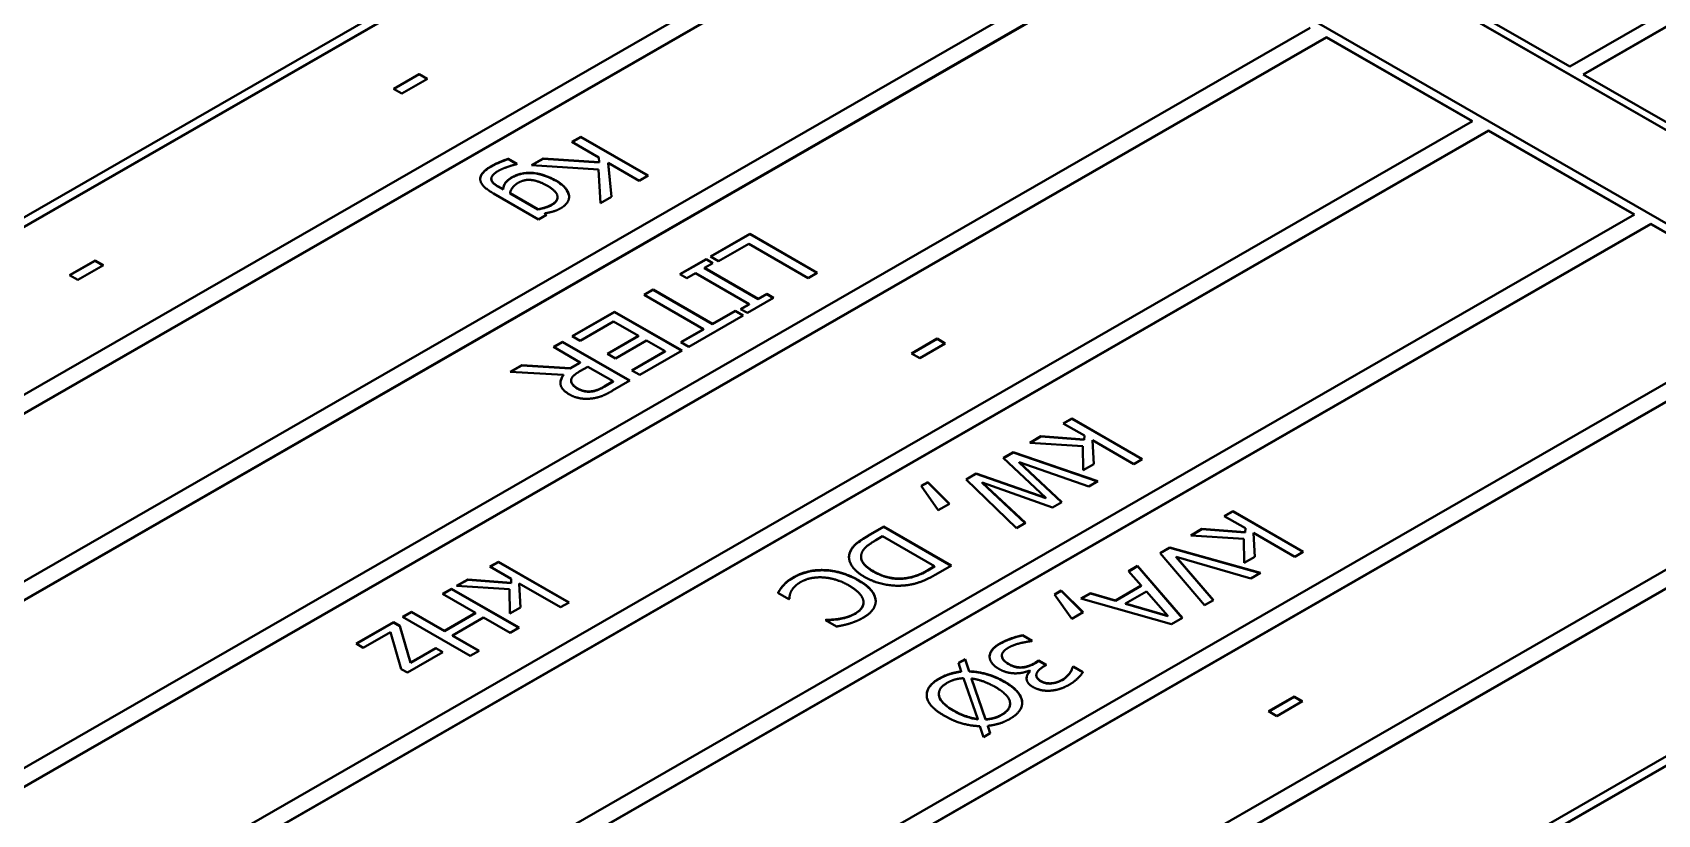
# Model space of a CAD drawing. Header units: millimetres. Extents: x 0 to 1682, y 0 to 1188.
# Drawn here: x 1430.43 to 1447.43, y 1056.52 to 1064.71 of the extents above; entities that cross this region are included whole.
import ezdxf

# ---------------------------------------------------------------- set-up
doc = ezdxf.new("R2010")
doc.units = ezdxf.units.MM
doc.header["$LTSCALE"] = 2
doc.layers.add('가시적인 것(ISO)', color=3, linetype='Continuous', lineweight=40)
doc.layers.add('가시적인 좁은 것(ISO)', color=3, linetype='Continuous', lineweight=35)

msp = doc.modelspace()

# ---------------------------------------------------------------- linework, layer by layer
at = {"layer": '가시적인 것(ISO)'}
for p, q in [((1459.0996, 1071.6013), (1446.5131, 1064.3532)), ((1446.6545, 1064.2718), (1459.241, 1071.5199)), ((1459.241, 1071.5166), (1446.6573, 1064.2701)), ((1453.3013, 1060.3627), (1439.7248, 1068.1809)), ((1453.3013, 1060.3594), (1439.7248, 1068.1776)), ((1412.8548, 1052.7074), (1438.8763, 1067.6922)), ((1438.8763, 1067.6922), (1452.4528, 1059.8741)), ((1413.0245, 1052.7074), (1438.8763, 1067.5945)), ((1438.8763, 1067.5912), (1413.0273, 1052.7058)), ((1440.4037, 1066.7149), (1414.5518, 1051.8279)), ((1414.7215, 1051.7301), (1440.5734, 1066.6172)), ((1440.5734, 1066.6139), (1414.7244, 1051.7285)), ((1442.1007, 1065.7377), (1416.2489, 1050.8506)), ((1416.4186, 1050.7529), (1442.2704, 1065.6399)), ((1442.2704, 1065.6367), (1416.4214, 1050.7512)), ((1446.5131, 1064.3532), (1444.9574, 1065.249)), ((1443.7978, 1064.7604), (1417.9459, 1049.8733)), ((1418.1156, 1049.7756), (1443.9675, 1064.6627)), ((1443.9675, 1064.6594), (1418.1185, 1049.774)), ((1443.9675, 1064.6594), (1443.9675, 1064.6627)), ((1443.9675, 1064.6627), (1445.4948, 1063.7831)), ((1445.492, 1063.7815), (1443.9675, 1064.6594)), ((1434.2071, 1064.1219), (1434.4747, 1064.276)), ((1434.2099, 1064.1202), (1434.4747, 1064.2727)), ((1434.4747, 1064.276), (1434.5607, 1064.2265)), ((1434.4747, 1064.2727), (1434.4747, 1064.276)), ((1434.4747, 1064.2727), (1434.5578, 1064.2248)), ((1448.2101, 1063.3759), (1446.6545, 1064.2718)), ((1434.2931, 1064.0724), (1434.2071, 1064.1219)), ((1434.5607, 1064.2265), (1434.2931, 1064.0724)), ((1445.4948, 1063.7831), (1419.643, 1048.8961)), ((1419.8127, 1048.7983), (1445.6645, 1063.6854)), ((1445.6645, 1063.6821), (1419.8155, 1048.7967)), ((1436.0711, 1063.5652), (1436.1651, 1063.6193)), ((1436.0739, 1063.5636), (1436.1651, 1063.6161)), ((1436.1651, 1063.6193), (1436.8722, 1063.2121)), ((1436.1651, 1063.6161), (1436.1651, 1063.6193)), ((1436.1651, 1063.6161), (1436.8693, 1063.2105)), ((1445.6645, 1063.6821), (1445.6645, 1063.6854)), ((1445.6645, 1063.6854), (1447.1919, 1062.8059)), ((1447.189, 1062.8042), (1445.6645, 1063.6821)), ((1436.3536, 1063.4025), (1436.0711, 1063.5652)), ((1435.4081, 1063.388), (1435.5009, 1063.3346)), ((1435.4081, 1063.3847), (1435.4081, 1063.388)), ((1435.4081, 1063.3847), (1435.4981, 1063.3329)), ((1435.5009, 1063.3346), (1435.4964, 1063.3319)), ((1435.6493, 1063.3223), (1435.7714, 1063.3926)), ((1436.3507, 1063.2755), (1435.6493, 1063.3223)), ((1435.6544, 1063.322), (1435.7714, 1063.3894)), ((1435.7714, 1063.3926), (1436.3587, 1063.352)), ((1435.7714, 1063.3894), (1435.7714, 1063.3926)), ((1435.7714, 1063.3894), (1436.3587, 1063.3488)), ((1436.3736, 1062.925), (1436.3507, 1063.2755)), ((1436.3587, 1063.352), (1436.3536, 1063.4025)), ((1436.3587, 1063.3488), (1436.3587, 1063.352)), ((1436.4533, 1063.3451), (1436.4883, 1062.991)), ((1436.7782, 1063.158), (1436.4533, 1063.3451)), ((1436.4533, 1063.3418), (1436.4533, 1063.3451)), ((1436.4533, 1063.3418), (1436.4879, 1062.9909)), ((1435.2293, 1063.1753), (1435.2293, 1063.1786)), ((1435.2299, 1063.1686), (1435.2299, 1063.1719)), ((1435.3055, 1063.0966), (1435.352, 1063.0699)), ((1435.3055, 1063.0934), (1435.352, 1063.0666)), ((1435.352, 1063.0666), (1435.352, 1063.0699)), ((1436.8722, 1063.2121), (1436.7782, 1063.158)), ((1435.7227, 1062.7535), (1435.2528, 1063.024)), ((1435.4253, 1063.0277), (1435.717, 1062.8597)), ((1435.4253, 1063.0244), (1435.4253, 1063.0277)), ((1435.4253, 1063.0244), (1435.717, 1062.8564)), ((1435.9225, 1062.9831), (1435.9225, 1062.9863)), ((1436.4883, 1062.991), (1436.3736, 1062.925)), ((1447.1919, 1062.8059), (1421.3401, 1047.9188)), ((1435.717, 1062.8564), (1435.717, 1062.8597)), ((1435.8069, 1062.802), (1435.7227, 1062.7535)), ((1435.7897, 1062.8178), (1435.8069, 1062.802)), ((1435.7897, 1062.8145), (1435.7897, 1062.8178)), ((1435.7897, 1062.8145), (1435.8047, 1062.8007)), ((1421.5098, 1047.8211), (1447.3616, 1062.7081)), ((1447.3616, 1062.7049), (1421.5126, 1047.8194)), ((1437.5231, 1062.3654), (1437.9328, 1062.6013)), ((1437.526, 1062.3638), (1437.9328, 1062.5981)), ((1437.9328, 1062.6013), (1438.6399, 1062.1941)), ((1437.9328, 1062.5981), (1437.9328, 1062.6013)), ((1437.9328, 1062.5981), (1438.6371, 1062.1925)), ((1447.3616, 1062.7049), (1447.3616, 1062.7081)), ((1447.3616, 1062.7081), (1448.8889, 1061.8286)), ((1448.8861, 1061.827), (1447.3616, 1062.7049)), ((1437.9225, 1062.499), (1437.6068, 1062.3172)), ((1438.546, 1062.14), (1437.9225, 1062.499)), ((1430.8171, 1062.1697), (1431.0847, 1062.3238)), ((1430.82, 1062.1681), (1431.0847, 1062.3205)), ((1431.1707, 1062.2743), (1430.9031, 1062.1202)), ((1431.0847, 1062.3238), (1431.1707, 1062.2743)), ((1431.0847, 1062.3205), (1431.0847, 1062.3238)), ((1431.0847, 1062.3205), (1431.1678, 1062.2727)), ((1437.2028, 1062.1809), (1437.4767, 1062.3387)), ((1437.2056, 1062.1793), (1437.4767, 1062.3354)), ((1437.5489, 1062.2971), (1437.4589, 1062.2453)), ((1437.4589, 1062.2453), (1438.0217, 1061.9212)), ((1437.4589, 1062.242), (1437.4589, 1062.2453)), ((1437.4589, 1062.242), (1438.0217, 1061.918)), ((1437.4767, 1062.3387), (1437.5489, 1062.2971)), ((1437.4767, 1062.3354), (1437.4767, 1062.3387)), ((1437.4767, 1062.3354), (1437.5461, 1062.2955)), ((1437.6068, 1062.3172), (1437.5231, 1062.3654)), ((1430.9031, 1062.1202), (1430.8171, 1062.1697)), ((1437.275, 1062.1394), (1437.2028, 1062.1809)), ((1437.365, 1062.1912), (1437.275, 1062.1394)), ((1437.9277, 1061.8671), (1437.365, 1062.1912)), ((1438.6399, 1062.1941), (1438.546, 1062.14)), ((1436.8275, 1061.9648), (1436.9215, 1062.0189)), ((1437.4509, 1061.6058), (1436.8275, 1061.9648)), ((1436.8303, 1061.9632), (1436.9215, 1062.0157)), ((1436.9215, 1062.0189), (1437.5449, 1061.6599)), ((1436.9215, 1062.0157), (1436.9215, 1062.0189)), ((1436.9215, 1062.0157), (1437.5449, 1061.6566)), ((1438.1838, 1061.9315), (1437.9099, 1061.7737)), ((1438.0217, 1061.9212), (1438.1116, 1061.9731)), ((1438.0217, 1061.918), (1438.1116, 1061.9698)), ((1438.0217, 1061.918), (1438.0217, 1061.9212)), ((1438.1116, 1061.9731), (1438.1838, 1061.9315)), ((1438.1116, 1061.9698), (1438.1116, 1061.9731)), ((1438.1116, 1061.9698), (1438.181, 1061.9298)), ((1448.8889, 1061.8286), (1423.0371, 1046.9415)), ((1423.2068, 1046.8438), (1449.0586, 1061.7309)), ((1449.0586, 1061.7276), (1423.2097, 1046.8422)), ((1436.0762, 1061.5322), (1436.5186, 1061.7869)), ((1436.0791, 1061.5306), (1436.5186, 1061.7837)), ((1436.5186, 1061.7869), (1437.2257, 1061.3797)), ((1436.5186, 1061.7837), (1436.5186, 1061.7869)), ((1436.5186, 1061.7837), (1437.2229, 1061.3781)), ((1437.8658, 1061.7483), (1437.2974, 1061.421)), ((1437.5449, 1061.6599), (1437.7821, 1061.7965)), ((1437.5449, 1061.6566), (1437.7821, 1061.7932)), ((1437.7821, 1061.7965), (1437.8658, 1061.7483)), ((1437.7821, 1061.7932), (1437.7821, 1061.7965)), ((1437.7821, 1061.7932), (1437.863, 1061.7467)), ((1437.8377, 1061.8153), (1437.9277, 1061.8671)), ((1437.9099, 1061.7737), (1437.8377, 1061.8153)), ((1437.8406, 1061.8137), (1437.9277, 1061.8639)), ((1437.9277, 1061.8639), (1437.9277, 1061.8671)), ((1436.5083, 1061.6847), (1436.1599, 1061.484)), ((1436.7708, 1061.5335), (1436.5083, 1061.6847)), ((1437.2137, 1061.4692), (1437.4509, 1061.6058)), ((1437.2165, 1061.4675), (1437.4509, 1061.6025)), ((1437.4509, 1061.6025), (1437.4509, 1061.6058)), ((1437.5449, 1061.6566), (1437.5449, 1061.6599)), ((1435.8791, 1061.4187), (1435.9731, 1061.4728)), ((1436.1605, 1061.2567), (1435.8791, 1061.4187)), ((1435.882, 1061.4171), (1435.9731, 1061.4695)), ((1435.9731, 1061.4728), (1436.6802, 1061.0656)), ((1435.9731, 1061.4695), (1435.9731, 1061.4728)), ((1435.9731, 1061.4695), (1436.6774, 1061.064)), ((1436.1599, 1061.484), (1436.0762, 1061.5322)), ((1436.4458, 1061.3464), (1436.7708, 1061.5335)), ((1436.4487, 1061.3448), (1436.7708, 1061.5302)), ((1436.8544, 1061.4853), (1436.5295, 1061.2982)), ((1436.6997, 1061.1732), (1437.0481, 1061.3738)), ((1436.7025, 1061.1715), (1437.0481, 1061.3705)), ((1436.7708, 1061.5302), (1436.7708, 1061.5335)), ((1437.2257, 1061.3797), (1436.7834, 1061.125)), ((1437.0481, 1061.3738), (1436.8544, 1061.4853)), ((1437.0481, 1061.3705), (1437.0481, 1061.3738)), ((1437.2974, 1061.421), (1437.2137, 1061.4692)), ((1439.6259, 1061.3512), (1439.8935, 1061.5053)), ((1439.6287, 1061.3495), (1439.8935, 1061.502)), ((1439.9794, 1061.4558), (1439.7118, 1061.3017)), ((1439.8935, 1061.5053), (1439.9794, 1061.4558)), ((1439.8935, 1061.502), (1439.8935, 1061.5053)), ((1439.8935, 1061.502), (1439.9766, 1061.4541)), ((1435.4259, 1061.1577), (1435.5479, 1061.228)), ((1435.431, 1061.1574), (1435.5479, 1061.2247)), ((1435.5479, 1061.228), (1436.0528, 1061.1946)), ((1435.5479, 1061.2247), (1435.5479, 1061.228)), ((1435.5479, 1061.2247), (1436.0528, 1061.1914)), ((1436.0528, 1061.1946), (1436.1605, 1061.2567)), ((1436.0528, 1061.1914), (1436.1605, 1061.2534)), ((1436.0528, 1061.1914), (1436.0528, 1061.1946)), ((1436.239, 1061.2115), (1436.1565, 1061.1639)), ((1436.1605, 1061.2534), (1436.1605, 1061.2567)), ((1436.5049, 1061.0583), (1436.239, 1061.2115)), ((1436.5295, 1061.2982), (1436.4458, 1061.3464)), ((1439.7118, 1061.3017), (1439.6259, 1061.3512)), ((1435.9851, 1061.1253), (1435.4259, 1061.1577)), ((1435.9851, 1061.1221), (1435.9851, 1061.1253)), ((1436.0653, 1061.0632), (1436.0653, 1061.0664)), ((1436.4115, 1061.0046), (1436.5049, 1061.0583)), ((1436.4115, 1061.0013), (1436.5049, 1061.0551)), ((1436.6802, 1061.0656), (1436.498, 1060.9607)), ((1436.5049, 1061.0551), (1436.5049, 1061.0583)), ((1436.7834, 1061.125), (1436.6997, 1061.1732)), ((1450.586, 1060.8513), (1424.7342, 1045.9643)), ((1424.9039, 1045.8665), (1450.7557, 1060.7536)), ((1450.7557, 1060.7503), (1424.9067, 1045.8649)), ((1441.2129, 1060.6174), (1441.3023, 1060.6689)), ((1441.4347, 1060.4897), (1441.2129, 1060.6174)), ((1441.2158, 1060.6158), (1441.3023, 1060.6656)), ((1441.3023, 1060.6689), (1442.0409, 1060.2436)), ((1441.3023, 1060.6656), (1441.3023, 1060.6689)), ((1441.3023, 1060.6656), (1442.0381, 1060.2419)), ((1440.8628, 1060.4158), (1440.9803, 1060.4835)), ((1441.4186, 1060.3802), (1440.8628, 1060.4158)), ((1440.8679, 1060.4155), (1440.9803, 1060.4802)), ((1440.9803, 1060.4835), (1441.4335, 1060.4495)), ((1440.9803, 1060.4802), (1440.9803, 1060.4835)), ((1440.9803, 1060.4802), (1441.4335, 1060.4462)), ((1441.4226, 1060.1271), (1441.4186, 1060.3802)), ((1441.4335, 1060.4495), (1441.4347, 1060.4897)), ((1441.4335, 1060.4462), (1441.4347, 1060.4865)), ((1441.4335, 1060.4462), (1441.4335, 1060.4495)), ((1441.4347, 1060.4865), (1441.4347, 1060.4897)), ((1441.9515, 1060.1921), (1441.5195, 1060.4409)), ((1441.5195, 1060.4409), (1441.5338, 1060.1911)), ((1441.5195, 1060.4376), (1441.5195, 1060.4409)), ((1441.5195, 1060.4376), (1441.5336, 1060.191)), ((1440.5855, 1060.2561), (1440.6897, 1060.3162)), ((1441.0324, 1059.8377), (1440.5855, 1060.2561)), ((1440.5876, 1060.2541), (1440.6897, 1060.3129)), ((1440.6897, 1060.3162), (1441.5774, 1060.0129)), ((1440.6897, 1060.3129), (1440.6897, 1060.3162)), ((1440.6897, 1060.3129), (1441.5738, 1060.0109)), ((1440.7522, 1060.2129), (1441.1974, 1059.7941)), ((1441.4805, 1059.9571), (1440.7522, 1060.2129)), ((1440.7522, 1060.2096), (1440.7522, 1060.2129)), ((1440.7522, 1060.2096), (1441.1953, 1059.7929)), ((1441.5338, 1060.1911), (1441.4226, 1060.1271)), ((1442.0409, 1060.2436), (1441.9515, 1060.1921)), ((1440.1964, 1060.032), (1440.3018, 1060.0928)), ((1440.7258, 1059.5226), (1440.1964, 1060.032)), ((1440.1985, 1060.03), (1440.3018, 1060.0895)), ((1440.3018, 1060.0928), (1441.0324, 1059.8377)), ((1440.3018, 1060.0895), (1440.3018, 1060.0928)), ((1440.3018, 1060.0895), (1441.0324, 1059.8344)), ((1441.5774, 1060.0129), (1441.4805, 1059.9571)), ((1452.283, 1059.8741), (1426.4312, 1044.987)), ((1452.4528, 1059.8741), (1426.4312, 1044.8893)), ((1452.4528, 1059.8708), (1426.4312, 1044.886)), ((1439.7259, 1059.9637), (1439.7953, 1060.0037)), ((1439.9041, 1059.708), (1439.7259, 1059.9637)), ((1439.7276, 1059.9614), (1439.7953, 1060.0004)), ((1439.7953, 1060.0037), (1440.0228, 1059.7763)), ((1439.7953, 1060.0004), (1439.7953, 1060.0037)), ((1439.7953, 1060.0004), (1440.0207, 1059.7751)), ((1441.1018, 1059.739), (1440.3666, 1059.9987)), ((1440.3666, 1059.9987), (1440.8181, 1059.5757)), ((1440.3666, 1059.9954), (1440.3666, 1059.9987)), ((1440.3666, 1059.9954), (1440.8159, 1059.5744)), ((1441.0324, 1059.8344), (1441.0324, 1059.8377)), ((1440.0228, 1059.7763), (1439.9041, 1059.708)), ((1441.1974, 1059.7941), (1441.1018, 1059.739)), ((1442.8979, 1059.6471), (1442.9873, 1059.6986)), ((1442.9008, 1059.6455), (1442.9873, 1059.6953)), ((1442.9873, 1059.6986), (1443.726, 1059.2732)), ((1442.9873, 1059.6953), (1442.9873, 1059.6986)), ((1442.9873, 1059.6953), (1443.7231, 1059.2716)), ((1439.1735, 1059.443), (1439.3363, 1059.5367)), ((1439.1735, 1059.4398), (1439.3363, 1059.5335)), ((1439.3363, 1059.5367), (1440.0434, 1059.1295)), ((1439.3363, 1059.5335), (1439.3363, 1059.5367)), ((1439.3363, 1059.5335), (1440.0405, 1059.1279)), ((1440.8181, 1059.5757), (1440.7258, 1059.5226)), ((1442.5478, 1059.4455), (1442.6653, 1059.5131)), ((1442.5529, 1059.4451), (1442.6653, 1059.5098)), ((1442.6653, 1059.5131), (1443.1186, 1059.4791)), ((1442.6653, 1059.5098), (1442.6653, 1059.5131)), ((1442.6653, 1059.5098), (1443.1186, 1059.4759)), ((1443.1197, 1059.5194), (1442.8979, 1059.6471)), ((1443.1186, 1059.4791), (1443.1197, 1059.5194)), ((1443.1186, 1059.4759), (1443.1197, 1059.5161)), ((1443.1197, 1059.5161), (1443.1197, 1059.5194)), ((1439.3237, 1059.4358), (1439.252, 1059.3945)), ((1439.868, 1059.1223), (1439.3237, 1059.4358)), ((1443.1037, 1059.4098), (1442.5478, 1059.4455)), ((1443.1077, 1059.1567), (1443.1037, 1059.4098)), ((1443.1186, 1059.4759), (1443.1186, 1059.4791)), ((1443.6366, 1059.2217), (1443.2045, 1059.4705)), ((1443.2045, 1059.4705), (1443.2188, 1059.2208)), ((1443.2045, 1059.4673), (1443.2045, 1059.4705)), ((1443.2045, 1059.4673), (1443.2186, 1059.2206)), ((1435.2148, 1059.1179), (1435.3042, 1059.1693)), ((1435.2176, 1059.1162), (1435.3042, 1059.1661)), ((1435.3042, 1059.1693), (1436.0428, 1058.744)), ((1435.3042, 1059.1661), (1435.3042, 1059.1693)), ((1435.3042, 1059.1661), (1436.0399, 1058.7424)), ((1438.9799, 1059.2629), (1438.9799, 1059.2662)), ((1439.0981, 1059.219), (1439.0981, 1059.2223)), ((1442.2269, 1059.2607), (1442.3284, 1059.3191)), ((1442.6905, 1058.7132), (1442.2269, 1059.2607)), ((1442.2288, 1059.2585), (1442.3284, 1059.3158)), ((1442.3284, 1059.3191), (1443.279, 1059.0521)), ((1442.3284, 1059.3158), (1442.3284, 1059.3191)), ((1442.3284, 1059.3158), (1443.2752, 1059.0499)), ((1442.3948, 1059.2194), (1442.7862, 1058.7684)), ((1443.1781, 1058.9941), (1442.3948, 1059.2194)), ((1442.3948, 1059.2162), (1442.3948, 1059.2194)), ((1442.3948, 1059.2162), (1442.7843, 1058.7673)), ((1443.2188, 1059.2208), (1443.1077, 1059.1567)), ((1443.726, 1059.2732), (1443.6366, 1059.2217)), ((1434.8647, 1058.9162), (1434.9821, 1058.9839)), ((1434.9821, 1058.9839), (1435.4354, 1058.9499)), ((1434.9821, 1058.9806), (1434.9821, 1058.9839)), ((1435.4365, 1058.9902), (1435.2148, 1059.1179)), ((1435.4354, 1058.9499), (1435.4365, 1058.9902)), ((1435.4354, 1058.9466), (1435.4365, 1058.9869)), ((1435.4365, 1058.9869), (1435.4365, 1058.9902)), ((1439.7964, 1059.081), (1439.868, 1059.1223)), ((1439.7964, 1059.0778), (1439.868, 1059.119)), ((1439.868, 1059.119), (1439.868, 1059.1223)), ((1440.0434, 1059.1295), (1439.8824, 1059.0368)), ((1441.8969, 1059.0706), (1441.992, 1059.1254)), ((1442.0304, 1058.9198), (1441.8969, 1059.0706)), ((1441.8988, 1059.0684), (1441.992, 1059.1221)), ((1441.992, 1059.1254), (1442.4607, 1058.5809)), ((1441.992, 1059.1221), (1441.992, 1059.1254)), ((1441.992, 1059.1221), (1442.4588, 1058.5798)), ((1443.279, 1059.0521), (1443.1781, 1058.9941)), ((1434.7191, 1058.8324), (1434.8131, 1058.8865)), ((1435.0652, 1058.6331), (1434.7191, 1058.8324)), ((1434.7219, 1058.8308), (1434.8131, 1058.8833)), ((1434.8131, 1058.8865), (1435.5202, 1058.4794)), ((1434.8131, 1058.8833), (1434.8131, 1058.8865)), ((1434.8131, 1058.8833), (1435.5174, 1058.4777)), ((1435.4205, 1058.8806), (1434.8647, 1058.9162)), ((1434.8698, 1058.9159), (1434.9821, 1058.9806)), ((1434.9821, 1058.9806), (1435.4354, 1058.9466)), ((1435.4245, 1058.6275), (1435.4205, 1058.8806)), ((1435.4354, 1058.9466), (1435.4354, 1058.9499)), ((1435.5213, 1058.9413), (1435.5357, 1058.6915)), ((1435.9534, 1058.6925), (1435.5213, 1058.9413)), ((1435.5213, 1058.9381), (1435.5213, 1058.9413)), ((1435.5213, 1058.9381), (1435.5355, 1058.6914)), ((1438.3409, 1058.7788), (1438.2286, 1058.8435)), ((1438.2825, 1058.9174), (1438.2825, 1058.9207)), ((1441.1239, 1058.8281), (1441.1932, 1058.868)), ((1441.3021, 1058.5723), (1441.1239, 1058.8281)), ((1441.1255, 1058.8257), (1441.1932, 1058.8647)), ((1441.1932, 1058.868), (1441.4207, 1058.6406)), ((1441.1932, 1058.8647), (1441.1932, 1058.868)), ((1441.1932, 1058.8647), (1441.4186, 1058.6395)), ((1441.3995, 1058.7842), (1441.4986, 1058.8413)), ((1441.4033, 1058.7831), (1441.4986, 1058.838)), ((1441.4986, 1058.8413), (1441.7605, 1058.7644)), ((1441.4986, 1058.838), (1441.4986, 1058.8413)), ((1441.4986, 1058.838), (1441.7605, 1058.7611)), ((1441.7605, 1058.7644), (1442.0304, 1058.9198)), ((1441.7605, 1058.7611), (1442.0304, 1058.9165)), ((1442.0848, 1058.8588), (1441.8665, 1058.733)), ((1442.0304, 1058.9165), (1442.0304, 1058.9198)), ((1442.3089, 1058.6044), (1442.0848, 1058.8588)), ((1434.2997, 1058.5909), (1434.3936, 1058.645)), ((1434.3936, 1058.645), (1434.7397, 1058.4457)), ((1434.3936, 1058.6417), (1434.3936, 1058.645)), ((1435.5357, 1058.6915), (1435.4245, 1058.6275)), ((1436.0428, 1058.744), (1435.9534, 1058.6925)), ((1438.3478, 1058.7827), (1438.3409, 1058.7788)), ((1439.1235, 1058.7433), (1439.1235, 1058.7466)), ((1442.345, 1058.5143), (1441.3995, 1058.7842)), ((1441.7605, 1058.7611), (1441.7605, 1058.7644)), ((1441.8665, 1058.733), (1442.3089, 1058.6044)), ((1441.8665, 1058.7298), (1441.8665, 1058.733)), ((1441.8665, 1058.7298), (1442.3089, 1058.6011)), ((1442.7862, 1058.7684), (1442.6905, 1058.7132)), ((1433.8149, 1058.3117), (1434.2045, 1058.5361)), ((1433.8177, 1058.3101), (1434.2045, 1058.5328)), ((1434.2045, 1058.5361), (1434.271, 1058.4978)), ((1434.2045, 1058.5328), (1434.2045, 1058.5361)), ((1434.2045, 1058.5328), (1434.271, 1058.4946)), ((1434.271, 1058.4978), (1434.3845, 1058.1131)), ((1434.271, 1058.4946), (1434.271, 1058.4978)), ((1434.271, 1058.4946), (1434.3845, 1058.1098)), ((1435.0068, 1058.1837), (1434.2997, 1058.5909)), ((1434.3025, 1058.5893), (1434.3936, 1058.6417)), ((1434.3936, 1058.6417), (1434.7397, 1058.4424)), ((1434.7397, 1058.4457), (1435.0652, 1058.6331)), ((1434.7397, 1058.4424), (1435.0652, 1058.6299)), ((1435.1489, 1058.5849), (1434.8234, 1058.3975)), ((1435.0652, 1058.6299), (1435.0652, 1058.6331)), ((1435.4262, 1058.4252), (1435.1489, 1058.5849)), ((1435.5202, 1058.4794), (1435.4262, 1058.4252)), ((1438.7272, 1058.5564), (1438.7346, 1058.5607)), ((1438.8406, 1058.491), (1438.7272, 1058.5564)), ((1438.73, 1058.5547), (1438.7346, 1058.5574)), ((1438.7346, 1058.5574), (1438.7346, 1058.5607)), ((1441.4207, 1058.6406), (1441.3021, 1058.5723)), ((1442.3089, 1058.6011), (1442.3089, 1058.6044)), ((1442.4607, 1058.5809), (1442.345, 1058.5143)), ((1433.8899, 1058.2685), (1433.8149, 1058.3117)), ((1434.1736, 1058.4318), (1433.8899, 1058.2685)), ((1434.2871, 1058.0458), (1434.1736, 1058.4318)), ((1434.7397, 1058.4424), (1434.7397, 1058.4457)), ((1434.8234, 1058.3975), (1435.1007, 1058.2378)), ((1434.8234, 1058.3942), (1434.8234, 1058.3975)), ((1434.8234, 1058.3942), (1435.0979, 1058.2362)), ((1440.7887, 1058.3994), (1440.8889, 1058.3417)), ((1440.7887, 1058.3962), (1440.7887, 1058.3994)), ((1440.7887, 1058.3962), (1440.8861, 1058.3401)), ((1440.8889, 1058.3417), (1440.8821, 1058.3377)), ((1434.7237, 1058.2239), (1434.3507, 1058.0091)), ((1434.3845, 1058.1131), (1434.6503, 1058.2662)), ((1434.3845, 1058.1098), (1434.6503, 1058.2629)), ((1434.6503, 1058.2662), (1434.7237, 1058.2239)), ((1434.6503, 1058.2629), (1434.6503, 1058.2662)), ((1434.6503, 1058.2629), (1434.7209, 1058.2223)), ((1435.1007, 1058.2378), (1435.0068, 1058.1837)), ((1440.1176, 1058.1094), (1440.1876, 1058.1496)), ((1440.1186, 1058.1066), (1440.1876, 1058.1464)), ((1440.1876, 1058.1496), (1440.23, 1058.0223)), ((1440.1876, 1058.1464), (1440.1876, 1058.1496)), ((1440.1876, 1058.1464), (1440.23, 1058.019)), ((1440.5719, 1058.1854), (1440.5719, 1058.1886)), ((1440.9199, 1058.1114), (1440.96, 1058.1345)), ((1440.96, 1058.1345), (1441.0385, 1058.0893)), ((1440.96, 1058.1312), (1440.96, 1058.1345)), ((1434.3507, 1058.0091), (1434.2871, 1058.0458)), ((1434.3845, 1058.1098), (1434.3845, 1058.1131)), ((1440.1474, 1058.0196), (1440.1176, 1058.1094)), ((1440.1474, 1058.0164), (1440.1474, 1058.0196)), ((1440.23, 1058.019), (1440.23, 1058.0223)), ((1440.8677, 1058.0252), (1440.8609, 1058.0292)), ((1440.8677, 1058.022), (1440.8677, 1058.0252)), ((1440.9199, 1058.1081), (1440.96, 1058.1312)), ((1440.9322, 1057.9791), (1440.9322, 1057.9823)), ((1440.96, 1058.1312), (1441.0356, 1058.0876)), ((1441.0385, 1058.0893), (1441.007, 1058.0711)), ((1441.2826, 1058.0022), (1441.2826, 1058.0054)), ((1441.313, 1058.0685), (1441.3187, 1058.0718)), ((1441.313, 1058.0652), (1441.3187, 1058.0685)), ((1441.313, 1058.0652), (1441.313, 1058.0685)), ((1441.3187, 1058.0718), (1441.419, 1058.014)), ((1441.3187, 1058.0685), (1441.3187, 1058.0718)), ((1441.3187, 1058.0685), (1441.4176, 1058.0115)), ((1440.3188, 1057.5223), (1440.1715, 1057.9503)), ((1440.254, 1057.947), (1440.4007, 1057.52)), ((1440.254, 1057.9438), (1440.254, 1057.947)), ((1440.254, 1057.9438), (1440.4007, 1057.5168)), ((1439.9125, 1057.7842), (1439.9125, 1057.7875)), ((1440.6575, 1057.68), (1440.6575, 1057.6832)), ((1443.363, 1057.6033), (1443.6306, 1057.7574)), ((1443.3658, 1057.6017), (1443.6306, 1057.7542)), ((1443.7166, 1057.7079), (1443.449, 1057.5538)), ((1443.6306, 1057.7574), (1443.7166, 1057.7079)), ((1443.6306, 1057.7542), (1443.6306, 1057.7574)), ((1443.6306, 1057.7542), (1443.7137, 1057.7063)), ((1440.3188, 1057.5191), (1440.3188, 1057.5223)), ((1440.4007, 1057.5168), (1440.4007, 1057.52)), ((1443.449, 1057.5538), (1443.363, 1057.6033)), ((1440.3801, 1057.3326), (1440.3423, 1057.4481)), ((1440.4506, 1057.3732), (1440.3801, 1057.3326)), ((1440.4242, 1057.4511), (1440.4506, 1057.3732)), ((1440.4242, 1057.4478), (1440.4242, 1057.4511)), ((1440.4242, 1057.4478), (1440.4496, 1057.3727))]:
    msp.add_line(p, q, dxfattribs=at)
for points, degree in [([(1435.2528, 1063.024), (1435.1176, 1063.1019), (1435.109, 1063.2422), (1435.2299, 1063.3118)], 2), ([(1435.3032, 1063.2616), (1435.262, 1063.2379), (1435.2265, 1063.1923), (1435.2299, 1063.1719)], 2), ([(1435.2299, 1063.3118), (1435.2689, 1063.3342), (1435.3628, 1063.3738), (1435.4081, 1063.388)], 2), ([(1435.4081, 1063.3062), (1435.3772, 1063.2956), (1435.3279, 1063.2758), (1435.3032, 1063.2616)], 2), ([(1435.4964, 1063.3319), (1435.4832, 1063.3289), (1435.4356, 1063.3161), (1435.4081, 1063.3062)], 2), ([(1435.4482, 1063.196), (1435.5388, 1063.2481), (1435.7806, 1063.2323), (1435.9072, 1063.1593)], 2), ([(1435.2293, 1063.1753), (1435.2293, 1063.1731), (1435.2295, 1063.1708), (1435.2299, 1063.1686)], 3), ([(1435.2299, 1063.1719), (1435.2339, 1063.1517), (1435.2729, 1063.1154), (1435.3055, 1063.0966)], 2), ([(1435.352, 1063.0699), (1435.3565, 1063.1088), (1435.3961, 1063.1659), (1435.4482, 1063.196)], 2), ([(1435.5107, 1063.1369), (1435.4757, 1063.1168), (1435.4299, 1063.0587), (1435.4253, 1063.0277)], 2), ([(1435.8167, 1063.1052), (1435.7284, 1063.156), (1435.5771, 1063.1752), (1435.5107, 1063.1369)], 2), ([(1435.8642, 1062.9102), (1435.9318, 1062.9491), (1435.9101, 1063.0514), (1435.8167, 1063.1052)], 2), ([(1435.9072, 1063.1593), (1435.9731, 1063.1214), (1436.0379, 1063.0412), (1436.043, 1063.0026)], 2), ([(1435.717, 1062.8597), (1435.7662, 1062.8696), (1435.8362, 1062.894), (1435.8642, 1062.9102)], 2), ([(1436.043, 1063.0026), (1436.047, 1062.966), (1436.0023, 1062.8973), (1435.9588, 1062.8722)], 2), ([(1436.043, 1062.9993), (1436.0434, 1062.9962), (1436.0436, 1062.993), (1436.0436, 1062.9899)], 3), ([(1435.9588, 1062.8722), (1435.9175, 1062.8485), (1435.8379, 1062.8251), (1435.7897, 1062.8178)], 2), ([(1436.0459, 1060.9214), (1435.9685, 1060.966), (1435.9427, 1061.0719), (1435.9851, 1061.1253)], 2), ([(1436.0654, 1061.0692), (1436.0642, 1061.0461), (1436.0997, 1061.0032), (1436.1364, 1060.9821)], 2), ([(1436.1565, 1061.1639), (1436.1158, 1061.1405), (1436.0654, 1061.095), (1436.0654, 1061.0692)], 2), ([(1436.2808, 1060.8785), (1436.2195, 1060.8709), (1436.1015, 1060.8894), (1436.0459, 1060.9214)], 2), ([(1436.1364, 1060.9821), (1436.1674, 1060.9643), (1436.2367, 1060.9495), (1436.2751, 1060.9537)], 2), ([(1436.2751, 1060.9537), (1436.3083, 1060.9577), (1436.3725, 1060.9821), (1436.4115, 1061.0046)], 2), ([(1436.498, 1060.9607), (1436.4373, 1060.9257), (1436.3421, 1060.8861), (1436.2808, 1060.8785)], 2), ([(1438.9799, 1059.2662), (1438.9999, 1059.3166), (1439.0876, 1059.3935), (1439.1735, 1059.443)], 2), ([(1439.252, 1059.3945), (1439.1896, 1059.3586), (1439.1151, 1059.2926), (1439.1036, 1059.2549)], 2), ([(1439.1317, 1059.0124), (1439.0349, 1059.0682), (1438.9575, 1059.2031), (1438.9799, 1059.2662)], 2), ([(1438.9717, 1059.2178), (1438.9719, 1059.2328), (1438.9745, 1059.2479), (1438.9799, 1059.2629)], 3), ([(1439.1036, 1059.2549), (1439.0876, 1059.2074), (1439.1483, 1059.1157), (1439.2308, 1059.0682)], 2), ([(1438.2825, 1058.9207), (1438.3031, 1058.9444), (1438.3455, 1058.9807), (1438.3879, 1059.0051)], 2), ([(1438.3879, 1059.0051), (1438.4567, 1059.0447), (1438.6194, 1059.085), (1438.7082, 1059.0827)], 2), ([(1438.6928, 1059.0058), (1438.628, 1059.0088), (1438.5128, 1058.9834), (1438.4682, 1058.9576)], 2), ([(1438.9718, 1058.9203), (1438.8991, 1058.9622), (1438.7592, 1059.0025), (1438.6928, 1059.0058)], 2), ([(1438.7082, 1059.0827), (1438.7965, 1059.0807), (1438.9804, 1059.0282), (1439.0698, 1058.9768)], 2), ([(1439.5729, 1058.9233), (1439.4595, 1058.9101), (1439.2349, 1058.953), (1439.1317, 1059.0124)], 2), ([(1439.2308, 1059.0682), (1439.3122, 1059.0213), (1439.4812, 1058.986), (1439.5672, 1058.9979)], 2), ([(1439.5672, 1058.9979), (1439.6274, 1059.0068), (1439.7328, 1059.0444), (1439.7964, 1059.081)], 2), ([(1439.8824, 1059.0368), (1439.7827, 1058.9794), (1439.6394, 1058.9312), (1439.5729, 1058.9233)], 2), ([(1438.2286, 1058.8435), (1438.2412, 1058.8633), (1438.2624, 1058.8986), (1438.2825, 1058.9207)], 2), ([(1438.3662, 1058.8586), (1438.3553, 1058.8352), (1438.3478, 1058.7953), (1438.3478, 1058.7827)], 2), ([(1438.4682, 1058.9576), (1438.4275, 1058.9342), (1438.3782, 1058.8827), (1438.3662, 1058.8586)], 2), ([(1439.1225, 1058.761), (1439.1162, 1058.7989), (1439.04, 1058.8811), (1438.9718, 1058.9203)], 2), ([(1439.0698, 1058.9768), (1439.1586, 1058.9256), (1439.2452, 1058.8237), (1439.2509, 1058.7709)], 2), ([(1439.0389, 1058.629), (1439.0841, 1058.655), (1439.1277, 1058.723), (1439.1225, 1058.761)], 2), ([(1439.2509, 1058.7709), (1439.2561, 1058.7191), (1439.1902, 1058.6237), (1439.1185, 1058.5824)], 2), ([(1439.2509, 1058.7676), (1439.2513, 1058.7635), (1439.2515, 1058.7594), (1439.2516, 1058.7553)], 3), ([(1438.7346, 1058.5607), (1438.7587, 1058.5613), (1438.8297, 1058.5653), (1438.8733, 1058.5725)], 2), ([(1438.9758, 1058.5214), (1438.9455, 1058.5125), (1438.8767, 1058.4973), (1438.8406, 1058.491)], 2), ([(1438.8733, 1058.5725), (1438.9151, 1058.5795), (1438.9976, 1058.6052), (1439.0389, 1058.629)], 2), ([(1439.1185, 1058.5824), (1439.083, 1058.562), (1439.0102, 1058.532), (1438.9758, 1058.5214)], 2), ([(1440.4431, 1058.1754), (1440.442, 1058.2117), (1440.4964, 1058.2813), (1440.552, 1058.3133)], 2), ([(1440.552, 1058.3133), (1440.6053, 1058.344), (1440.7354, 1058.3892), (1440.7887, 1058.3994)], 2), ([(1440.8821, 1058.3377), (1440.8305, 1058.3331), (1440.6895, 1058.2981), (1440.6397, 1058.2694)], 2), ([(1440.54, 1058.0477), (1440.4924, 1058.0751), (1440.4443, 1058.1404), (1440.4431, 1058.1754)], 2), ([(1440.6397, 1058.2694), (1440.6104, 1058.2526), (1440.5703, 1058.2084), (1440.5721, 1058.1849)], 2), ([(1440.5719, 1058.1854), (1440.5719, 1058.1841), (1440.572, 1058.1829), (1440.5721, 1058.1817)], 3), ([(1440.5721, 1058.1849), (1440.5743, 1058.1618), (1440.6047, 1058.1213), (1440.6431, 1058.0992)], 2), ([(1439.9165, 1057.9474), (1439.9687, 1057.9774), (1440.0861, 1058.0134), (1440.1474, 1058.0196)], 2), ([(1440.23, 1058.0223), (1440.3193, 1058.0196), (1440.5062, 1057.9675), (1440.5973, 1057.915)], 2), ([(1440.7199, 1058.0008), (1440.6781, 1057.9998), (1440.5864, 1058.0209), (1440.54, 1058.0477)], 2), ([(1440.6431, 1058.0992), (1440.6815, 1058.077), (1440.7537, 1058.0612), (1440.7881, 1058.0645)], 2), ([(1440.8609, 1058.0292), (1440.8339, 1058.019), (1440.7623, 1058.0015), (1440.7199, 1058.0008)], 2), ([(1440.7881, 1058.0645), (1440.8225, 1058.0678), (1440.8878, 1058.0929), (1440.9199, 1058.1114)], 2), ([(1440.8952, 1057.8589), (1440.8368, 1057.8926), (1440.8253, 1057.9876), (1440.8677, 1058.0252)], 2), ([(1441.007, 1058.0711), (1440.9434, 1058.0345), (1440.9239, 1057.9533), (1440.9818, 1057.92)], 2), ([(1441.2035, 1057.9342), (1441.2293, 1057.949), (1441.2677, 1057.9856), (1441.2826, 1058.0054)], 2), ([(1441.419, 1058.014), (1441.4046, 1057.9866), (1441.3256, 1057.9101), (1441.278, 1057.8827)], 2), ([(1441.2826, 1058.0054), (1441.2958, 1058.0242), (1441.309, 1058.0556), (1441.313, 1058.0685)], 2), ([(1439.9721, 1057.555), (1439.7968, 1057.656), (1439.7744, 1057.8655), (1439.9165, 1057.9474)], 2), ([(1439.9973, 1057.9002), (1439.8993, 1057.8437), (1439.9297, 1057.691), (1440.0689, 1057.6108)], 2), ([(1440.1715, 1057.9503), (1440.1228, 1057.9474), (1440.0403, 1057.9249), (1439.9973, 1057.9002)], 2), ([(1440.5004, 1057.8593), (1440.4362, 1057.8962), (1440.3119, 1057.9394), (1440.254, 1057.947)], 2), ([(1440.5715, 1057.5695), (1440.67, 1057.6263), (1440.6414, 1057.7781), (1440.5004, 1057.8593)], 2), ([(1440.5973, 1057.915), (1440.772, 1057.8144), (1440.7944, 1057.6042), (1440.6534, 1057.523)], 2), ([(1441.0889, 1057.82), (1441.0356, 1057.815), (1440.9388, 1057.8338), (1440.8952, 1057.8589)], 2), ([(1440.9818, 1057.92), (1441.0087, 1057.9045), (1441.0677, 1057.8942), (1441.0958, 1057.8972)], 2), ([(1441.278, 1057.8827), (1441.2299, 1057.855), (1441.1388, 1057.8249), (1441.0889, 1057.82)], 2), ([(1441.0958, 1057.8972), (1441.1256, 1057.9005), (1441.1789, 1057.92), (1441.2035, 1057.9342)], 2), ([(1440.3423, 1057.4481), (1440.2517, 1057.4501), (1440.0666, 1057.5006), (1439.9721, 1057.555)], 2), ([(1440.0689, 1057.6108), (1440.1343, 1057.5732), (1440.2632, 1057.5293), (1440.3188, 1057.5223)], 2), ([(1440.4007, 1057.52), (1440.4466, 1057.522), (1440.5325, 1057.5471), (1440.5715, 1057.5695)], 2), ([(1440.6534, 1057.523), (1440.599, 1057.4917), (1440.4878, 1057.458), (1440.4242, 1057.4511)], 2)]:
    msp.add_open_spline(points, degree=degree, dxfattribs=at)
for points, knots in [([(1435.1132, 1063.1752), (1435.1132, 1063.1762), (1435.1132, 1063.1772), (1435.1144, 1063.1981), (1435.1232, 1063.2172), (1435.1591, 1063.2627), (1435.193, 1063.2873), (1435.2299, 1063.3085)], [-0.066310271, -0.066310271, -0.066310271, -0.066310271, -0.065047256, -0.065047256, -0.039112374, -0.039112374, 0, 0, 0, 0]), ([(1435.2299, 1063.3085), (1435.2658, 1063.3292), (1435.2988, 1063.3435), (1435.3452, 1063.3631), (1435.3761, 1063.3747), (1435.4081, 1063.3847)], [-0.04320278, -0.04320278, -0.04320278, -0.04320278, -0.027314914, -0.027314914, 0, 0, 0, 0]), ([(1435.4482, 1063.1927), (1435.4627, 1063.201), (1435.4783, 1063.2086), (1435.5114, 1063.2211), (1435.5284, 1063.2261), (1435.5769, 1063.2362), (1435.6085, 1063.2387), (1435.6811, 1063.2367), (1435.719, 1063.2306), (1435.8119, 1063.2053), (1435.8632, 1063.1814), (1435.9072, 1063.1561)], [-0.1310128, -0.1310128, -0.1310128, -0.1310128, -0.11567867, -0.11567867, -0.10129166, -0.10129166, -0.0769093, -0.0769093, -0.04669122, -0.04669122, 0, 0, 0, 0]), ([(1435.2299, 1063.1686), (1435.2312, 1063.1619), (1435.2339, 1063.1553), (1435.2433, 1063.14), (1435.2501, 1063.1334), (1435.2678, 1063.1169), (1435.2862, 1063.1045), (1435.3055, 1063.0934)], [-0.028512267, -0.028512267, -0.028512267, -0.028512267, -0.025181038, -0.025181038, -0.020483409, -0.020483409, 0, 0, 0, 0]), ([(1435.352, 1063.0666), (1435.3563, 1063.1037), (1435.3698, 1063.125), (1435.3921, 1063.156), (1435.418, 1063.1753), (1435.4482, 1063.1927)], [-0.048420363, -0.048420363, -0.048420363, -0.048420363, -0.032065126, -0.032065126, 0, 0, 0, 0]), ([(1435.9072, 1063.1561), (1435.9694, 1063.1203), (1435.9952, 1063.0911), (1436.0264, 1063.0515), (1436.0395, 1063.0259), (1436.043, 1062.9993)], [-0.056708966, -0.056708966, -0.056708966, -0.056708966, -0.034727309, -0.034727309, 0, 0, 0, 0]), ([(1435.717, 1062.8564), (1435.7457, 1062.8622), (1435.7752, 1062.8695), (1435.8169, 1062.884), (1435.84, 1062.893), (1435.8642, 1062.9069)], [-0.06850382, -0.06850382, -0.06850382, -0.06850382, -0.025712878, -0.025712878, 0, 0, 0, 0]), ([(1435.8642, 1062.9069), (1435.875, 1062.9131), (1435.8849, 1062.9199), (1435.9011, 1062.9341), (1435.9075, 1062.9414), (1435.9192, 1062.9601), (1435.9225, 1062.9715), (1435.9225, 1062.9831)], [-0.079199714, -0.079199714, -0.079199714, -0.079199714, -0.071412078, -0.071412078, -0.064140532, -0.064140532, -0.053796396, -0.053796396, -0.053796396, -0.053796396]), ([(1435.9526, 1061.042), (1435.9527, 1061.0436), (1435.9527, 1061.0452), (1435.9545, 1061.073), (1435.9662, 1061.0982), (1435.9851, 1061.1221)], [-0.036254728, -0.036254728, -0.036254728, -0.036254728, -0.03422864, -0.03422864, 0, 0, 0, 0]), ([(1436.0653, 1061.0632), (1436.0653, 1061.0565), (1436.0665, 1061.0498), (1436.0718, 1061.0357), (1436.0762, 1061.0284), (1436.0913, 1061.0101), (1436.1072, 1060.9957), (1436.1364, 1060.9789)], [-0.066897112, -0.066897112, -0.066897112, -0.066897112, -0.050253973, -0.050253973, -0.03103761, -0.03103761, 0, 0, 0, 0]), ([(1436.1364, 1060.9789), (1436.1487, 1060.9718), (1436.1623, 1060.9654), (1436.19, 1060.9561), (1436.2046, 1060.9524), (1436.2391, 1060.9483), (1436.2571, 1060.9485), (1436.2751, 1060.9505)], [-0.041401278, -0.041401278, -0.041401278, -0.041401278, -0.026401168, -0.026401168, -0.013710485, -0.013710485, 0, 0, 0, 0]), ([(1436.2751, 1060.9505), (1436.2986, 1060.9533), (1436.3204, 1060.959), (1436.3548, 1060.9721), (1436.3777, 1060.9818), (1436.4115, 1061.0013)], [-0.085678666, -0.085678666, -0.085678666, -0.085678666, -0.035846928, -0.035846928, 0, 0, 0, 0]), ([(1438.9799, 1059.2629), (1438.9984, 1059.3096), (1439.028, 1059.338), (1439.0787, 1059.3825), (1439.1288, 1059.414), (1439.1735, 1059.4398)], [-0.068800727, -0.068800727, -0.068800727, -0.068800727, -0.04741805, -0.04741805, 0, 0, 0, 0]), ([(1439.0981, 1059.219), (1439.0981, 1059.2133), (1439.0986, 1059.2075), (1439.1035, 1059.1808), (1439.1136, 1059.164), (1439.1457, 1059.1199), (1439.1871, 1059.0901), (1439.2308, 1059.0649)], [-0.06639408, -0.06639408, -0.06639408, -0.06639408, -0.062090303, -0.062090303, -0.046389425, -0.046389425, 0, 0, 0, 0]), ([(1438.2825, 1058.9174), (1438.295, 1058.9318), (1438.3087, 1058.9459), (1438.3406, 1058.9732), (1438.3641, 1058.9882), (1438.3879, 1059.0019)], [-0.049518845, -0.049518845, -0.049518845, -0.049518845, -0.025242968, -0.025242968, 0, 0, 0, 0]), ([(1438.3879, 1059.0019), (1438.4128, 1059.0162), (1438.4398, 1059.0291), (1438.4971, 1059.0508), (1438.5272, 1059.0597), (1438.6067, 1059.0764), (1438.6567, 1059.0808), (1438.7082, 1059.0794)], [-0.089705364, -0.089705364, -0.089705364, -0.089705364, -0.063541558, -0.063541558, -0.038670028, -0.038670028, 0, 0, 0, 0]), ([(1438.7082, 1059.0794), (1438.7385, 1059.0787), (1438.7682, 1059.0759), (1438.8347, 1059.0655), (1438.8664, 1059.0575), (1438.956, 1059.0319), (1439.0166, 1059.0041), (1439.0698, 1058.9735)], [-0.089367682, -0.089367682, -0.089367682, -0.089367682, -0.074910488, -0.074910488, -0.056459149, -0.056459149, 0, 0, 0, 0]), ([(1439.2308, 1059.0649), (1439.2638, 1059.0459), (1439.3007, 1059.0285), (1439.376, 1059.0039), (1439.4132, 1058.9956), (1439.4911, 1058.9884), (1439.5293, 1058.9894), (1439.5672, 1058.9946)], [-0.094129678, -0.094129678, -0.094129678, -0.094129678, -0.059150701, -0.059150701, -0.029242997, -0.029242997, 0, 0, 0, 0]), ([(1439.5672, 1058.9946), (1439.6073, 1059.0005), (1439.6449, 1059.0098), (1439.7016, 1059.03), (1439.7399, 1059.0452), (1439.7964, 1059.0778)], [-0.15764581, -0.15764581, -0.15764581, -0.15764581, -0.05990397, -0.05990397, 0, 0, 0, 0]), ([(1438.2301, 1058.8426), (1438.2375, 1058.8542), (1438.2448, 1058.8659), (1438.2599, 1058.891), (1438.2711, 1058.9049), (1438.2825, 1058.9174)], [-0.03454384, -0.03454384, -0.03454384, -0.03454384, -0.018421588, -0.018421588, 0, 0, 0, 0]), ([(1439.0698, 1058.9735), (1439.1514, 1058.9265), (1439.1876, 1058.8892), (1439.2315, 1058.8349), (1439.2472, 1058.8021), (1439.2509, 1058.7676)], [-0.077949546, -0.077949546, -0.077949546, -0.077949546, -0.045004357, -0.045004357, 0, 0, 0, 0]), ([(1439.0389, 1058.6257), (1439.0549, 1058.6349), (1439.069, 1058.6451), (1439.0947, 1058.669), (1439.1035, 1058.6811), (1439.119, 1058.7083), (1439.1235, 1058.7257), (1439.1235, 1058.7433)], [-0.055754061, -0.055754061, -0.055754061, -0.055754061, -0.043541674, -0.043541674, -0.029538231, -0.029538231, -0.006291829, -0.006291829, -0.006291829, -0.006291829]), ([(1438.7346, 1058.5574), (1438.7545, 1058.5579), (1438.7744, 1058.5589), (1438.8206, 1058.5615), (1438.8478, 1058.565), (1438.8733, 1058.5693)], [-0.034806296, -0.034806296, -0.034806296, -0.034806296, -0.019881797, -0.019881797, 0, 0, 0, 0]), ([(1438.8733, 1058.5693), (1438.9125, 1058.5758), (1438.9417, 1058.5845), (1438.9868, 1058.5986), (1439.0144, 1058.6116), (1439.0389, 1058.6257)], [-0.038443548, -0.038443548, -0.038443548, -0.038443548, -0.02591263, -0.02591263, 0, 0, 0, 0]), ([(1440.4431, 1058.1767), (1440.4433, 1058.1872), (1440.4453, 1058.1977), (1440.4541, 1058.2219), (1440.4618, 1058.2338), (1440.4888, 1058.2684), (1440.5182, 1058.2906), (1440.552, 1058.31)], [-0.059451127, -0.059451127, -0.059451127, -0.059451127, -0.049367133, -0.049367133, -0.035888424, -0.035888424, 0, 0, 0, 0]), ([(1440.552, 1058.31), (1440.6025, 1058.3391), (1440.6491, 1058.3559), (1440.7069, 1058.376), (1440.748, 1058.3884), (1440.7887, 1058.3962)], [-0.050779131, -0.050779131, -0.050779131, -0.050779131, -0.032129991, -0.032129991, 0, 0, 0, 0]), ([(1440.5721, 1058.1817), (1440.5743, 1058.1594), (1440.5847, 1058.1447), (1440.6008, 1058.1232), (1440.6206, 1058.1089), (1440.6431, 1058.0959)], [-0.034108778, -0.034108778, -0.034108778, -0.034108778, -0.023909358, -0.023909358, 0, 0, 0, 0]), ([(1439.9165, 1057.9441), (1439.9631, 1057.9709), (1440.0038, 1057.9849), (1440.0652, 1058.0037), (1440.1052, 1058.012), (1440.1474, 1058.0164)], [-0.052176375, -0.052176375, -0.052176375, -0.052176375, -0.032154775, -0.032154775, 0, 0, 0, 0]), ([(1440.23, 1058.019), (1440.2606, 1058.0181), (1440.2908, 1058.0151), (1440.36, 1058.0043), (1440.393, 1057.9958), (1440.4815, 1057.9711), (1440.5433, 1057.9429), (1440.5973, 1057.9118)], [-0.085972476, -0.085972476, -0.085972476, -0.085972476, -0.073711914, -0.073711914, -0.057281257, -0.057281257, 0, 0, 0, 0]), ([(1440.6431, 1058.0959), (1440.6578, 1058.0874), (1440.6744, 1058.0793), (1440.7104, 1058.0667), (1440.7257, 1058.0638), (1440.7555, 1058.06), (1440.7718, 1058.0597), (1440.7881, 1058.0612)], [-0.03319342, -0.03319342, -0.03319342, -0.03319342, -0.022898135, -0.022898135, -0.012397139, -0.012397139, 0, 0, 0, 0]), ([(1440.7881, 1058.0612), (1440.7998, 1058.0624), (1440.8111, 1058.0643), (1440.8381, 1058.0706), (1440.85, 1058.0751), (1440.8784, 1058.086), (1440.9001, 1058.0967), (1440.9199, 1058.1081)], [-0.028781957, -0.028781957, -0.028781957, -0.028781957, -0.025630061, -0.025630061, -0.021016428, -0.021016428, 0, 0, 0, 0]), ([(1440.8303, 1057.9496), (1440.8305, 1057.9576), (1440.8318, 1057.9657), (1440.8398, 1057.991), (1440.851, 1058.0071), (1440.8677, 1058.022)], [-0.033556609, -0.033556609, -0.033556609, -0.033556609, -0.023041184, -0.023041184, 0, 0, 0, 0]), ([(1440.9322, 1057.9791), (1440.9322, 1057.9789), (1440.9322, 1057.9787), (1440.9323, 1057.9682), (1440.936, 1057.9582), (1440.952, 1057.9365), (1440.9657, 1057.926), (1440.9818, 1057.9167)], [-0.030817058, -0.030817058, -0.030817058, -0.030817058, -0.030603123, -0.030603123, -0.017040116, -0.017040116, 0, 0, 0, 0]), ([(1441.2035, 1057.9309), (1441.2282, 1057.9451), (1441.2425, 1057.9584), (1441.2614, 1057.9763), (1441.2727, 1057.989), (1441.2826, 1058.0022)], [-0.027303532, -0.027303532, -0.027303532, -0.027303532, -0.018653918, -0.018653918, 0, 0, 0, 0]), ([(1441.2826, 1058.0022), (1441.2956, 1058.0208), (1441.3006, 1058.0324), (1441.3063, 1058.046), (1441.31, 1058.0557), (1441.313, 1058.0652)], [-0.018142407, -0.018142407, -0.018142407, -0.018142407, -0.012507282, -0.012507282, 0, 0, 0, 0]), ([(1439.7848, 1057.7743), (1439.7851, 1057.8037), (1439.7949, 1057.8321), (1439.8381, 1057.8914), (1439.8738, 1057.9195), (1439.9165, 1057.9441)], [-0.083708281, -0.083708281, -0.083708281, -0.083708281, -0.045352577, -0.045352577, 0, 0, 0, 0]), ([(1440.5973, 1057.9118), (1440.6311, 1057.8922), (1440.663, 1057.8711), (1440.7147, 1057.8284), (1440.7358, 1057.8071), (1440.7759, 1057.75), (1440.7837, 1057.7194), (1440.784, 1057.6923)], [-0.168405276, -0.168405276, -0.168405276, -0.168405276, -0.142540394, -0.142540394, -0.119617814, -0.119617814, -0.084819005, -0.084819005, -0.084819005, -0.084819005]), ([(1440.9818, 1057.9167), (1440.9918, 1057.9109), (1441.0029, 1057.9057), (1441.0213, 1057.8998), (1441.0332, 1057.8963), (1441.0656, 1057.8925), (1441.0807, 1057.8923), (1441.0958, 1057.8939)], [-0.051930734, -0.051930734, -0.051930734, -0.051930734, -0.02477553, -0.02477553, -0.011522834, -0.011522834, 0, 0, 0, 0]), ([(1441.0958, 1057.8939), (1441.124, 1057.8971), (1441.1435, 1057.9038), (1441.1709, 1057.9138), (1441.1879, 1057.9219), (1441.2035, 1057.9309)], [-0.024344343, -0.024344343, -0.024344343, -0.024344343, -0.016548323, -0.016548323, 0, 0, 0, 0]), ([(1439.9125, 1057.7842), (1439.9125, 1057.7815), (1439.9126, 1057.7788), (1439.9149, 1057.7506), (1439.9266, 1057.7267), (1439.9748, 1057.6678), (1440.0206, 1057.6354), (1440.0689, 1057.6075)], [-0.088127081, -0.088127081, -0.088127081, -0.088127081, -0.084599491, -0.084599491, -0.05131814, -0.05131814, 0, 0, 0, 0]), ([(1440.5715, 1057.5663), (1440.5874, 1057.5755), (1440.6019, 1057.5854), (1440.6258, 1057.6065), (1440.6354, 1057.6174), (1440.6528, 1057.6454), (1440.6575, 1057.6625), (1440.6575, 1057.68)], [-0.177903772, -0.177903772, -0.177903772, -0.177903772, -0.153073777, -0.153073777, -0.129763908, -0.129763908, -0.096145464, -0.096145464, -0.096145464, -0.096145464]), ([(1440.0689, 1057.6075), (1440.1299, 1057.5724), (1440.1776, 1057.5549), (1440.2413, 1057.5339), (1440.2797, 1057.5239), (1440.3188, 1057.5191)], [-0.055153973, -0.055153973, -0.055153973, -0.055153973, -0.02998951, -0.02998951, 0, 0, 0, 0]), ([(1440.4007, 1057.5168), (1440.432, 1057.5181), (1440.4616, 1057.5231), (1440.5096, 1057.5371), (1440.5384, 1057.5472), (1440.5715, 1057.5663)], [-0.08418789, -0.08418789, -0.08418789, -0.08418789, -0.035132087, -0.035132087, 0, 0, 0, 0])]:
    msp.add_open_spline(points, degree=3, knots=knots, dxfattribs=at)
at = {"layer": '가시적인 좁은 것(ISO)'}
for p, q in [((1435.2299, 1063.3085), (1435.2299, 1063.3118)), ((1435.3055, 1063.0934), (1435.3055, 1063.0966)), ((1435.4482, 1063.1927), (1435.4482, 1063.196)), ((1435.9072, 1063.1561), (1435.9072, 1063.1593)), ((1435.8642, 1062.9069), (1435.8642, 1062.9102)), ((1436.043, 1062.9993), (1436.043, 1063.0026)), ((1436.1364, 1060.9789), (1436.1364, 1060.9821)), ((1436.2751, 1060.9505), (1436.2751, 1060.9537)), ((1436.4115, 1061.0013), (1436.4115, 1061.0046)), ((1439.1735, 1059.4398), (1439.1735, 1059.443)), ((1438.3879, 1059.0019), (1438.3879, 1059.0051)), ((1438.7082, 1059.0794), (1438.7082, 1059.0827)), ((1439.2308, 1059.0649), (1439.2308, 1059.0682)), ((1439.5672, 1058.9946), (1439.5672, 1058.9979)), ((1439.7964, 1059.0778), (1439.7964, 1059.081)), ((1439.0698, 1058.9735), (1439.0698, 1058.9768)), ((1439.2509, 1058.7676), (1439.2509, 1058.7709)), ((1438.8733, 1058.5693), (1438.8733, 1058.5725)), ((1439.0389, 1058.6257), (1439.0389, 1058.629)), ((1440.552, 1058.31), (1440.552, 1058.3133)), ((1440.5721, 1058.1817), (1440.5721, 1058.1849)), ((1440.6431, 1058.0959), (1440.6431, 1058.0992)), ((1440.7881, 1058.0612), (1440.7881, 1058.0645)), ((1440.9199, 1058.1081), (1440.9199, 1058.1114)), ((1439.9165, 1057.9441), (1439.9165, 1057.9474)), ((1440.5973, 1057.9118), (1440.5973, 1057.915)), ((1440.9818, 1057.9167), (1440.9818, 1057.92)), ((1441.0958, 1057.8939), (1441.0958, 1057.8972)), ((1441.2035, 1057.9309), (1441.2035, 1057.9342)), ((1440.0689, 1057.6075), (1440.0689, 1057.6108)), ((1440.5715, 1057.5663), (1440.5715, 1057.5695))]:
    msp.add_line(p, q, dxfattribs=at)

doc.saveas('drawing.dxf')
